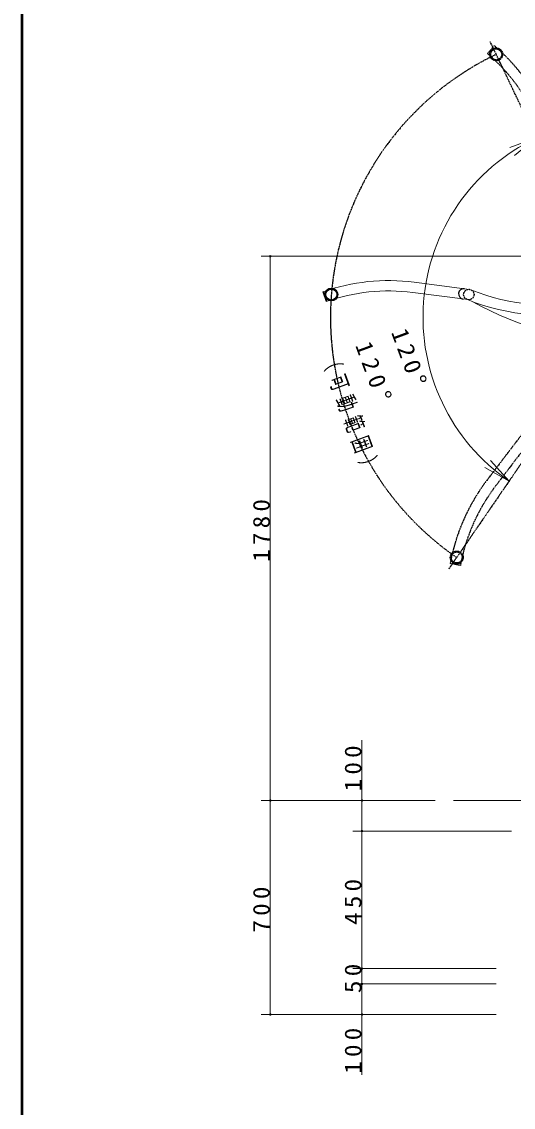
# Model space of a CAD drawing. Units: millimetres at full size. Extents: x -11724 to 0, y -2278 to 7380.
# Drawn here: x -11550 to -9941, y 947 to 4497 of the extents above; entities that cross this region are included whole.
import ezdxf

# ---------------------------------------------------------------- set-up
doc = ezdxf.new("R2010")
doc.units = ezdxf.units.MM
for name, pattern in [('USER2', [6, 3, -1, 1, -1]), ('USER3', [8, 3, -1, 1, -1, 1, -1]), ('USER4', [8, 5, -3])]:
    doc.linetypes.add(name, pattern=pattern)
for name, color, linetype, lineweight in [('A3図枠', 7, 'Continuous', 25), ('線', 2, 'Continuous', 25), ('補助', 2, 'Continuous', 25)]:
    doc.layers.add(name, color=color, linetype=linetype, lineweight=lineweight)
doc.styles.add('ＭＳ ゴシック', font='')
doc.styles.get('ＭＳ ゴシック').set_extended_font_data('MS Gothic')

# ---------------------------------------------------------------- blocks, each defined once
blk = doc.blocks.new('open_arrow')
at = {"color": 0, "linetype": 'Continuous', "lineweight": -2}
blk.add_lwpolyline([(7.5, 1.25), (0, 0), (7.5, -1.25)], dxfattribs=at)
blk = doc.blocks.new('dimension_origin')
at = {"color": 0, "linetype": 'Continuous', "lineweight": -2}
blk.add_circle((0, 0), 1.25, dxfattribs=at)

msp = doc.modelspace()

# ---------------------------------------------------------------- linework, layer by layer
at = {"layer": 'A3図枠', "lineweight": 50}
msp.add_line((-11550, 7380), (-11550, -630), dxfattribs=at)
at = {"layer": '線', "linetype": 'USER3'}
for p, q in [((-10025.161, 4392.991), (-10003.067, 4418.833)), ((-9914.471, 3144.954), (-10025.522, 2999.501)), ((-9888.82, 3122.523), (-9998.498, 2978.869)), ((-10113.948, 2718.893), (-10147.376, 2725.106))]:
    msp.add_line(p, q, dxfattribs=at)
at = {"layer": '線', "color": 20, "linetype": 'USER2'}
for q in [(-10016.822, 4432.881), (-10152.664, 2706.169)]:
    msp.add_line((-9586.289, 3530.25), q, dxfattribs=at)
at = {"layer": '線', "color": 7, "lineweight": 13}
for p, q in [((-10084.111, 3621.82), (-10265.602, 3645.267)), ((-10552.829, 3581.542), (-10564.163, 3613.598)), ((-10088.467, 3588.1), (-10269.958, 3611.547)), ((-10136.289, 1950), (-9616.539, 1950))]:
    msp.add_line(p, q, dxfattribs=at)
at = {"layer": '線'}
msp.add_line((-10550.661, 3582.309), (-10561.994, 3614.364), dxfattribs=at)
at = {"layer": '線', "linetype": 'USER3'}
for centre, radius in [((-9996.61, 4390.375), 21), ((-9996.61, 4390.375), 18), ((-10125.959, 2744.927), 21), ((-10125.959, 2744.927), 18)]:
    msp.add_circle(centre, radius, dxfattribs=at)
at = {"layer": '線'}
for radius in [21, 18]:
    msp.add_circle((-10536.289, 3604.96), radius, dxfattribs=at)
at = {"layer": '線', "color": 4, "linetype": 'USER4'}
msp.add_circle((-10086.289, 3604.96), 17, dxfattribs=at)
at = {"layer": '線', "linetype": 'USER3'}
for centre, radius, start, end in [((-10423.509, 3927.064), 647, 22.63879, 49.47096), ((-9586.289, 3530.25), 952.984, 115.5, 235.5), ((-10423.509, 3927.064), 613, 22.63879, 49.47096), ((-9511.27, 2606.877), 647, 142.63879, 169.47096), ((-9511.27, 2606.877), 613, 142.63879, 169.47096)]:
    msp.add_arc(centre, radius, start, end, dxfattribs=at)
at = {"layer": '線', "color": 7, "lineweight": 13}
for centre, radius, start, end in [((-10348.499, 3003.599), 647, 82.63879, 109.47096), ((-10348.499, 3003.599), 613, 82.63879, 109.47096), ((-9837.369, 4202.16), 664, 247.3731, 284.99971), ((-9837.369, 4202.16), 630, 247.3731, 285), ((-9586.289, 4440.25), 987.2, 240.45847, 299.54153)]:
    msp.add_arc(centre, radius, start, end, dxfattribs=at)
at = {"layer": '線'}
msp.add_ellipse((-10102.234, 3607.02), major_axis=(-17.665, 2.282), ratio=0.954407, start_param=4.71238898, end_param=7.85398163, dxfattribs=at)
at = {"layer": '補助', "lineweight": 13}
for p, q in [((-9846.289, 3730), (-10766.289, 3730)), ((-10736.289, 1950), (-10736.289, 3730)), ((-9954.453, 2994.568), (-9971.445, 2969.844)), ((-10436.289, 1850), (-10436.289, 2147.571)), ((-10196.289, 1950), (-10766.289, 1950)), ((-10196.289, 1950), (-10766.289, 1950)), ((-10736.289, 1250), (-10736.289, 1950)), ((-10196.289, 1950), (-10466.289, 1950)), ((-9946.289, 1850), (-10466.289, 1850)), ((-9946.289, 1850), (-10466.289, 1850)), ((-10436.289, 1400), (-10436.289, 1850)), ((-9996.289, 1400), (-10466.289, 1400)), ((-9996.289, 1400), (-10466.289, 1400)), ((-10436.289, 1347), (-10436.289, 1403)), ((-9996.289, 1350), (-10466.289, 1350)), ((-9996.289, 1350), (-10466.289, 1350)), ((-10436.289, 1052.429), (-10436.289, 1350)), ((-9996.289, 1250), (-10766.289, 1250)), ((-9996.289, 1250), (-10466.289, 1250))]:
    msp.add_line(p, q, dxfattribs=at)
msp.add_arc((-9586.289, 3530.25), 650, 115.5, 235.5, dxfattribs=at)

# ---------------------------------------------------------------- block references
for name, p, xscale, yscale, rotation in [('open_arrow', (-9866.121, 4116.93), 12, 12, 209.5), ('dimension_origin', (-10736.289, 3730), 2, 2, 270), ('open_arrow', (-9954.453, 2994.568), 12, 12, 141.5), ('dimension_origin', (-10736.289, 1950), 2, 2, 90), ('dimension_origin', (-10736.289, 1950), 2, 2, 270), ('dimension_origin', (-10436.289, 1950), 2, 2, 270), ('dimension_origin', (-10436.289, 1850), 2, 2, 270), ('dimension_origin', (-10436.289, 1850), 2, 2, 90), ('dimension_origin', (-10436.289, 1400), 2, 2, 90), ('dimension_origin', (-10436.289, 1400), 2, 2, 90), ('dimension_origin', (-10436.289, 1350), 2, 2, 270), ('dimension_origin', (-10436.289, 1350), 2, 2, 270), ('dimension_origin', (-10736.289, 1250), 2, 2, 90), ('dimension_origin', (-10436.289, 1250), 2, 2, 90)]:
    msp.add_blockref(name, p, dxfattribs=dict(at, xscale=xscale, yscale=yscale, rotation=rotation))

# ---------------------------------------------------------------- texts
at = {"layer": '補助', "char_height": 54.99, "style": 'ＭＳ ゴシック'}
for s, insert, attachment_point, rotation in [('\\T1.33;\\W1.1;120°', (-10342.177, 3481.622), 7, 290.25), ('\\T1.47;\\W1.05;120°', (-10459.451, 3438.358), 7, 290.25), ('\\T1.47;\\W0.65;（可動範囲）', (-10576.725, 3395.093), 7, 290.25), ('\\T1.33;\\W1.1;1780', (-10737.289, 2840), 8, 90), ('\\T1.33;\\W1.1;100', (-10437.289, 2061.857), 8, 90), ('\\T1.33;\\W1.1;450', (-10437.289, 1625), 8, 90), ('\\T1.33;\\W1.1;700', (-10737.289, 1600), 8, 90), ('\\T1.34;\\W1.1;50', (-10437.289, 1375), 8, 90), ('\\T1.33;\\W1.1;100', (-10437.289, 1138.143), 8, 90)]:
    msp.add_mtext(s, dxfattribs=dict(at, insert=insert, attachment_point=attachment_point, rotation=rotation))

doc.saveas('drawing.dxf')
